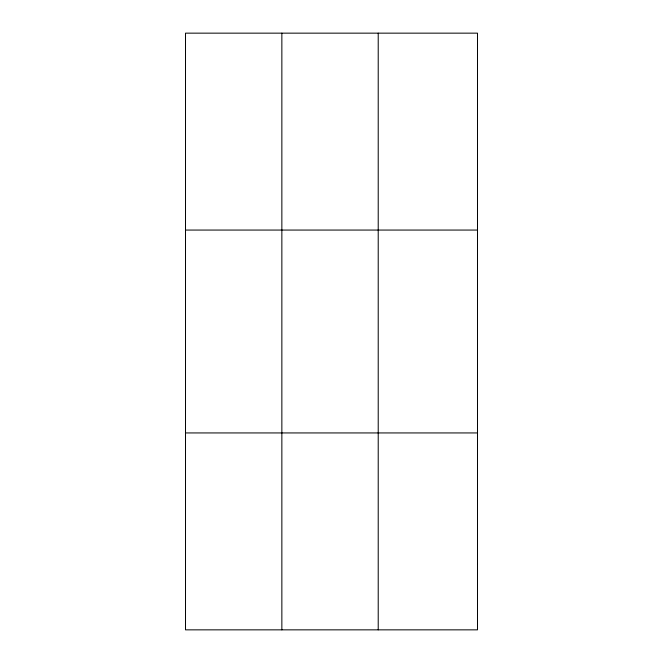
<?xml version="1.0" encoding="UTF-8"?>
<svg xmlns="http://www.w3.org/2000/svg" width="663" height="663" viewBox="0 0 663 663"><rect width="100%" height="100%" fill="white"/><g stroke="black" fill="none" stroke-linecap="round" stroke-linejoin="round"><path stroke-width="0.99" d="M281.858 629.85L281.858 33.15M378.217 629.85L378.217 33.15M185.507 230.061L477.493 230.061M185.507 432.939L477.493 432.939M477.493 564.213L477.493 629.85L185.507 629.85L185.507 33.15L477.493 33.15L477.493 564.213"/></g></svg>
